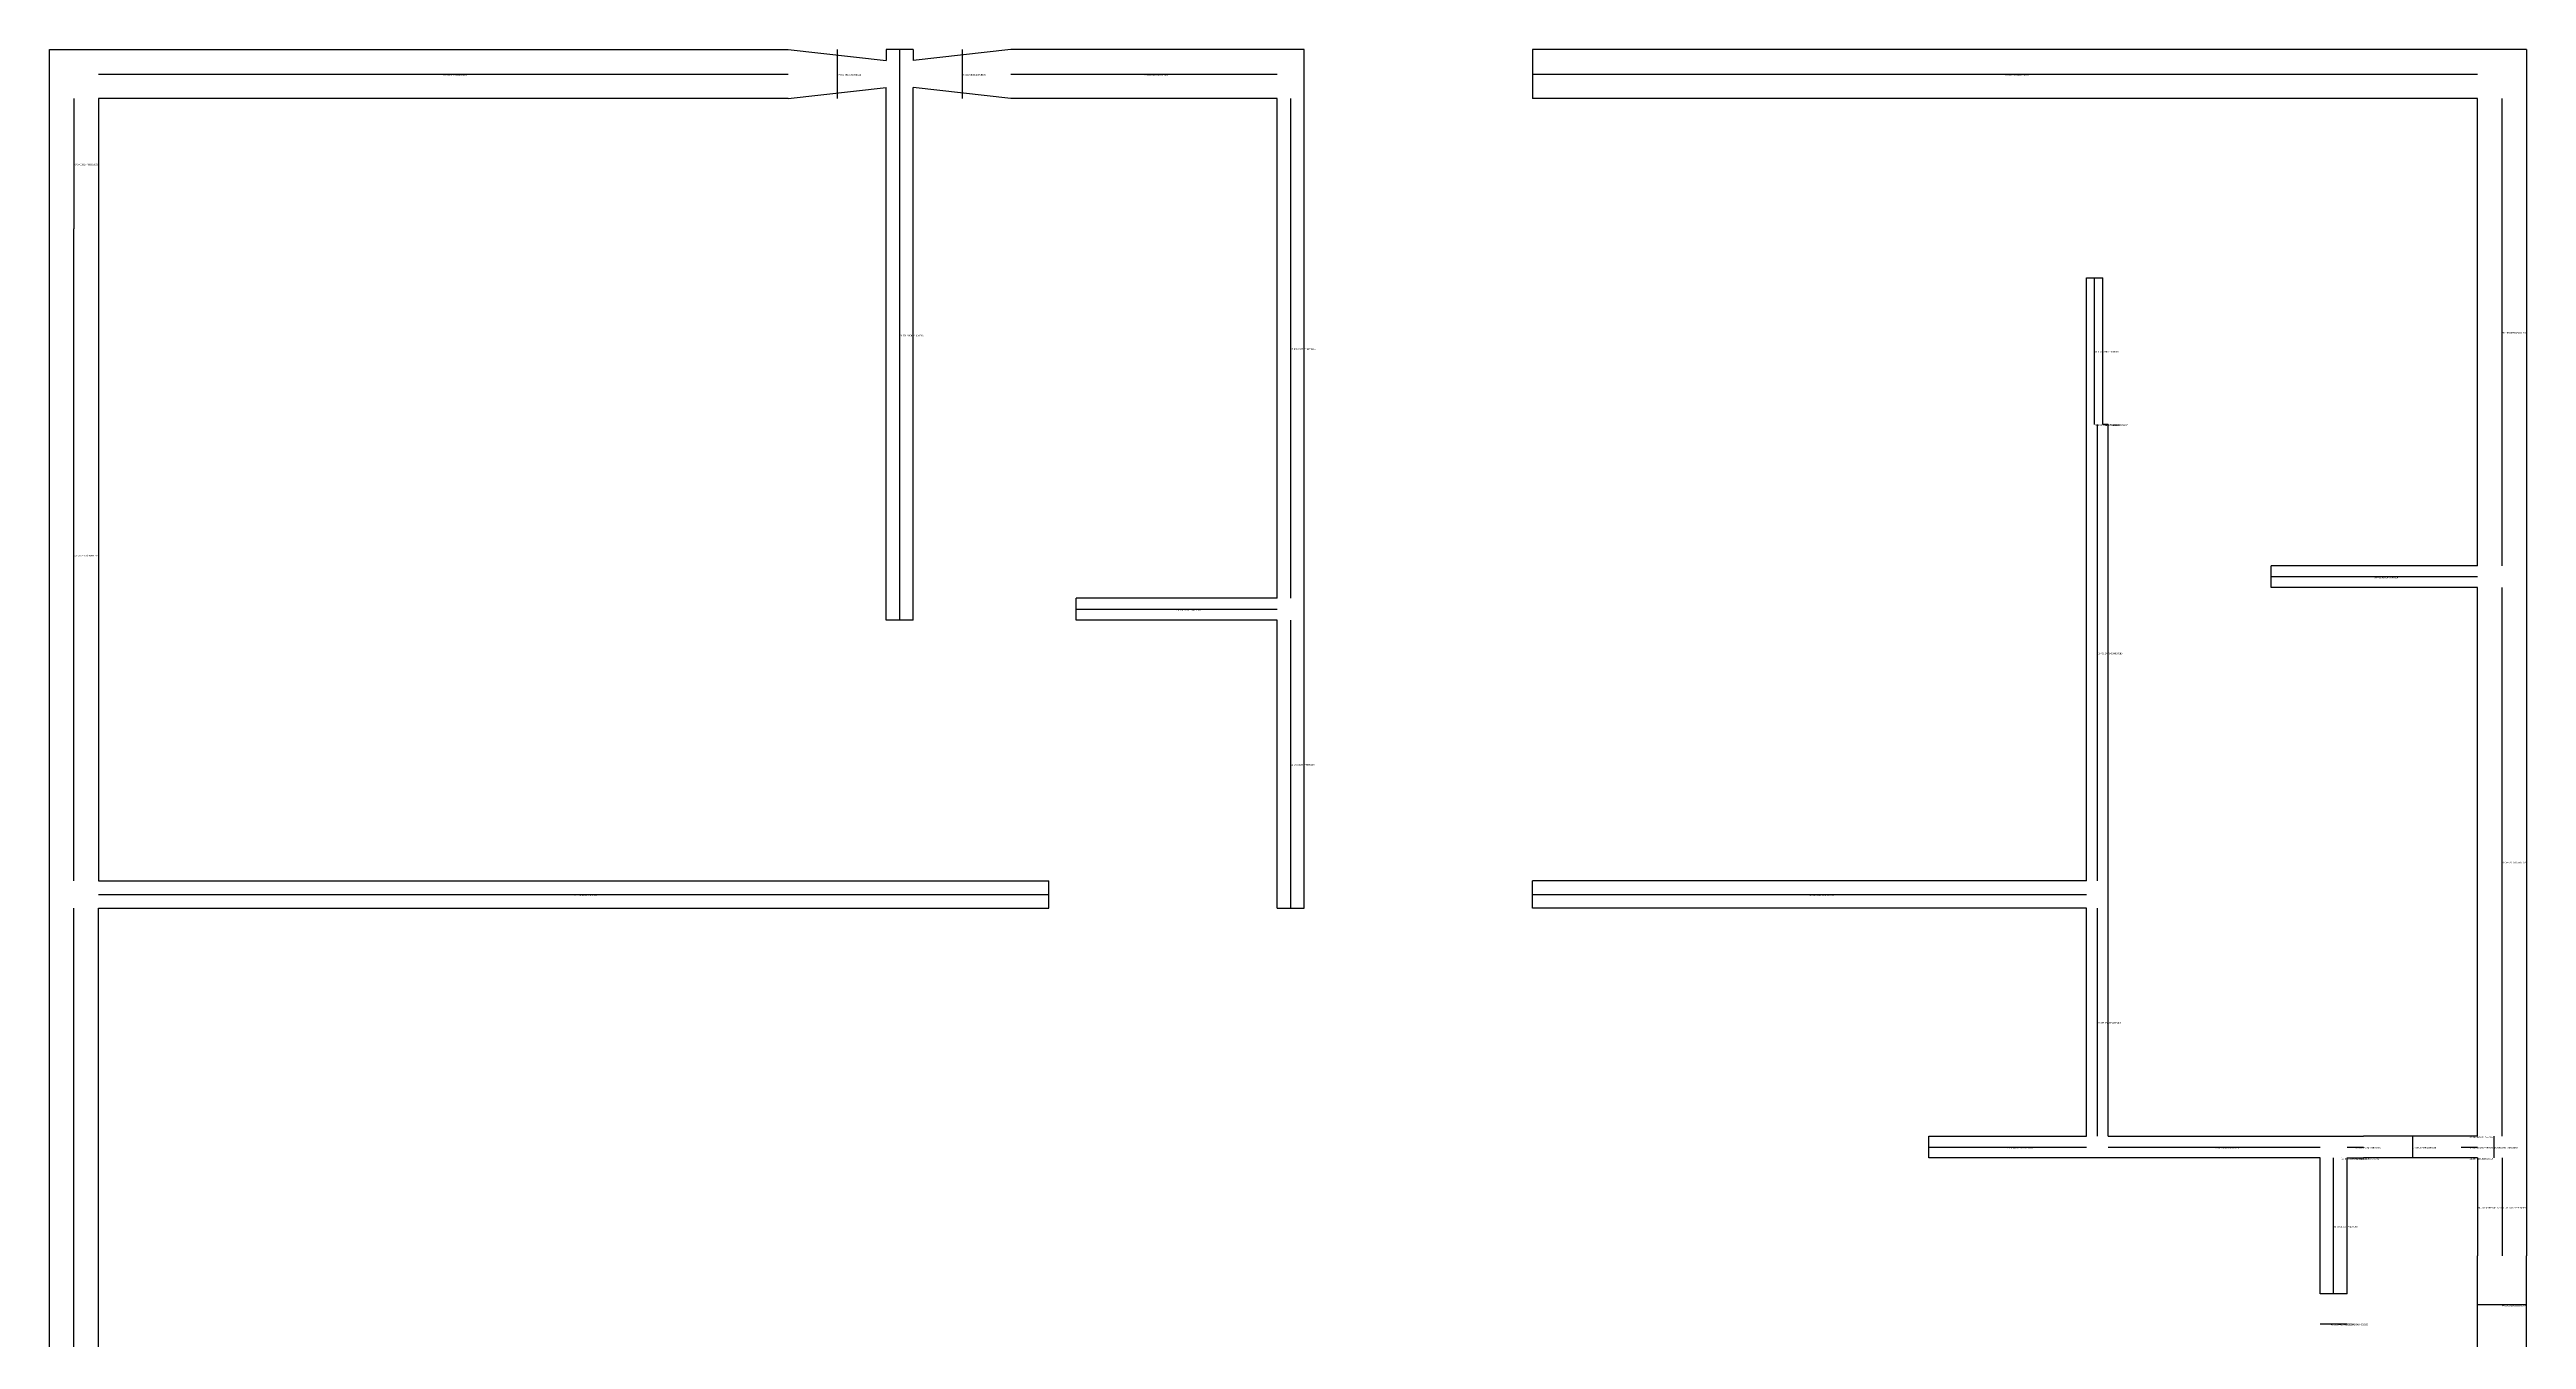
# Model space of a CAD drawing. Header units: metres. Extents: x 328 to 784, y 390 to 981.
# Drawn here: x 328 to 784, y 743.6 to 981 of the extents above; entities that cross this region are included whole.
import ezdxf

# ---------------------------------------------------------------- set-up
doc = ezdxf.new("R2010")
doc.units = ezdxf.units.M

msp = doc.modelspace()

# ---------------------------------------------------------------- linework, layer by layer
at = {"layer": 'centrelines'}
for p, q in [((473, 981), (473, 972)), ((484.5, 981), (484.5, 876)), ((496, 981), (496, 972)), ((337, 976.5), (464, 976.5)), ((505, 976.5), (554, 976.5)), ((601, 976.5), (775, 976.5)), ((332.5, 972), (332.5, 948)), ((556.5, 880), (556.5, 972)), ((779.5, 886), (779.5, 972)), ((332.5, 828), (332.5, 948)), ((704.5, 912), (704.5, 939)), ((704.5, 912), (704.5, 912)), ((705, 828), (705, 912)), ((705, 912), (705, 912)), ((706.5, 912), (706.5, 912)), ((737, 884), (775, 884)), ((779.5, 781), (779.5, 882)), ((517, 878), (554, 878)), ((556.5, 823), (556.5, 876)), ((337, 825.5), (512, 825.5)), ((601, 825.5), (703, 825.5)), ((332.5, 546), (332.5, 823)), ((705, 781), (705, 823)), ((763, 781), (763, 777)), ((773.5, 781), (773.5, 781)), ((778, 781), (778, 777)), ((674, 779), (703, 779)), ((707, 779), (746, 779)), ((748.5, 752), (748.5, 777)), ((750, 777), (750, 777)), ((751, 779), (754, 779)), ((752.5, 777), (752.5, 777)), ((772, 779), (775, 779)), ((773.5, 777), (773.5, 777)), ((779.5, 777), (779.5, 759)), ((775, 768), (775, 768)), ((775, 750), (784, 750)), ((746, 746.5), (750, 746.5)), ((750, 746.5), (751, 746.5))]:
    msp.add_line(p, q, dxfattribs=at)
at = {"layer": 'wall'}
for p, q in [((328, 537), (328, 981)), ((328, 981), (464, 981)), ((464, 981), (482, 979)), ((487, 981), (482, 981)), ((482, 981), (482, 979)), ((505, 981), (487, 979)), ((487, 981), (487, 979)), ((559, 981), (505, 981)), ((559, 823), (559, 981)), ((784, 981), (601, 981)), ((601, 981), (601, 972)), ((784, 981), (784, 759)), ((464, 972), (337, 972)), ((337, 972), (337, 948)), ((464, 972), (482, 974)), ((482, 876), (482, 974)), ((505, 972), (487, 974)), ((487, 876), (487, 974)), ((554, 972), (505, 972)), ((554, 880), (554, 972)), ((775, 972), (601, 972)), ((775, 886), (775, 972)), ((337, 948), (337, 828)), ((703, 912), (703, 939)), ((703, 939), (706, 939)), ((706, 912), (706, 939)), ((703, 828), (703, 912)), ((707, 912), (706, 912)), ((707, 781), (707, 912)), ((737, 882), (737, 886)), ((775, 886), (737, 886)), ((775, 882), (737, 882)), ((775, 781), (775, 882)), ((487, 876), (482, 876)), ((517, 876), (517, 880)), ((554, 880), (517, 880)), ((554, 876), (517, 876)), ((554, 823), (554, 876)), ((337, 828), (512, 828)), ((512, 823), (512, 828)), ((601, 823), (601, 828)), ((703, 828), (601, 828)), ((337, 546), (337, 823)), ((337, 823), (512, 823)), ((554, 823), (559, 823)), ((703, 823), (601, 823)), ((703, 781), (703, 823)), ((674, 777), (674, 781)), ((674, 781), (703, 781)), ((707, 781), (754, 781)), ((772, 781), (754, 781)), ((775, 781), (772, 781)), ((746, 777), (674, 777)), ((746, 752), (746, 777)), ((751, 752), (751, 777)), ((751, 777), (754, 777)), ((772, 777), (754, 777)), ((775, 777), (772, 777)), ((775, 777), (775, 759)), ((775, 741), (775, 759)), ((784, 741), (784, 759)), ((751, 752), (746, 752))]:
    msp.add_line(p, q, dxfattribs=at)

# ---------------------------------------------------------------- texts
at = {"layer": 'centrelines', "char_height": 0.3, "attachment_point": 1}
for s, insert in [('78 631.9771244599212', (400.5, 976.5)), ('77 624.3515171974424', (473, 976.5)), ('76 615.9508000708169', (496, 976.5)), ('75 602.5225368917321', (529.5, 976.5)), ('74 581.7056640071592', (688, 976.5)), ('79 670.3027788165833', (332.5, 960)), ('72 531.8508861306326', (484.5, 928.5)), ('67 509.21279214828314', (556.5, 926)), ('65 495.9576363031161', (779.5, 929)), ('71 517.2466241400049', (704.5, 925.5)), ('70 517.2466241400049', (704.5, 912)), ('69 517.2405734857894', (705, 912)), ('68 517.2253211966121', (706.5, 912)), ('73 575.2707674891147', (332.5, 888)), ('64 489.8955979786104', (756, 884)), ('66 508.0744449911235', (535.5, 878)), ('61 433.24734194995983', (705, 870)), ('62 455.2287578686506', (556.5, 849.5)), ('58 392.2318033585122', (779.5, 831.5)), ('63 474.4597771944827', (424.5, 825.5)), ('60 430.78012754067777', (652, 825.5)), ('52 386.2524134423402', (705, 802)), ('57 391.2287047977811', (773.5, 781)), ('49 384.28913793040886', (688.5, 779)), ('48 384.20566400715916', (726.5, 779)), ('47 384.18933143553596', (750, 777)), ('53 386.28130474599243', (752.5, 779)), ('50 384.4510967174732', (752.5, 777)), ('51 385.7255500436548', (763, 779)), ('56 389.0165224957552', (773.5, 779)), ('54 387.2805883925659', (773.5, 777)), ('55 388.0321123654368', (778, 779)), ('46 378.65191696410767', (775, 768)), ('45 370.58971700460813', (779.5, 768)), ('43 359.1677006100296', (748.5, 764.5)), ('44 360.9236350203957', (779.5, 750)), ('41 353.4419633815901', (748, 746.5)), ('42 353.8603494098306', (750.5, 746.5))]:
    msp.add_mtext(s, dxfattribs=dict(at, insert=insert))

doc.saveas('drawing.dxf')
